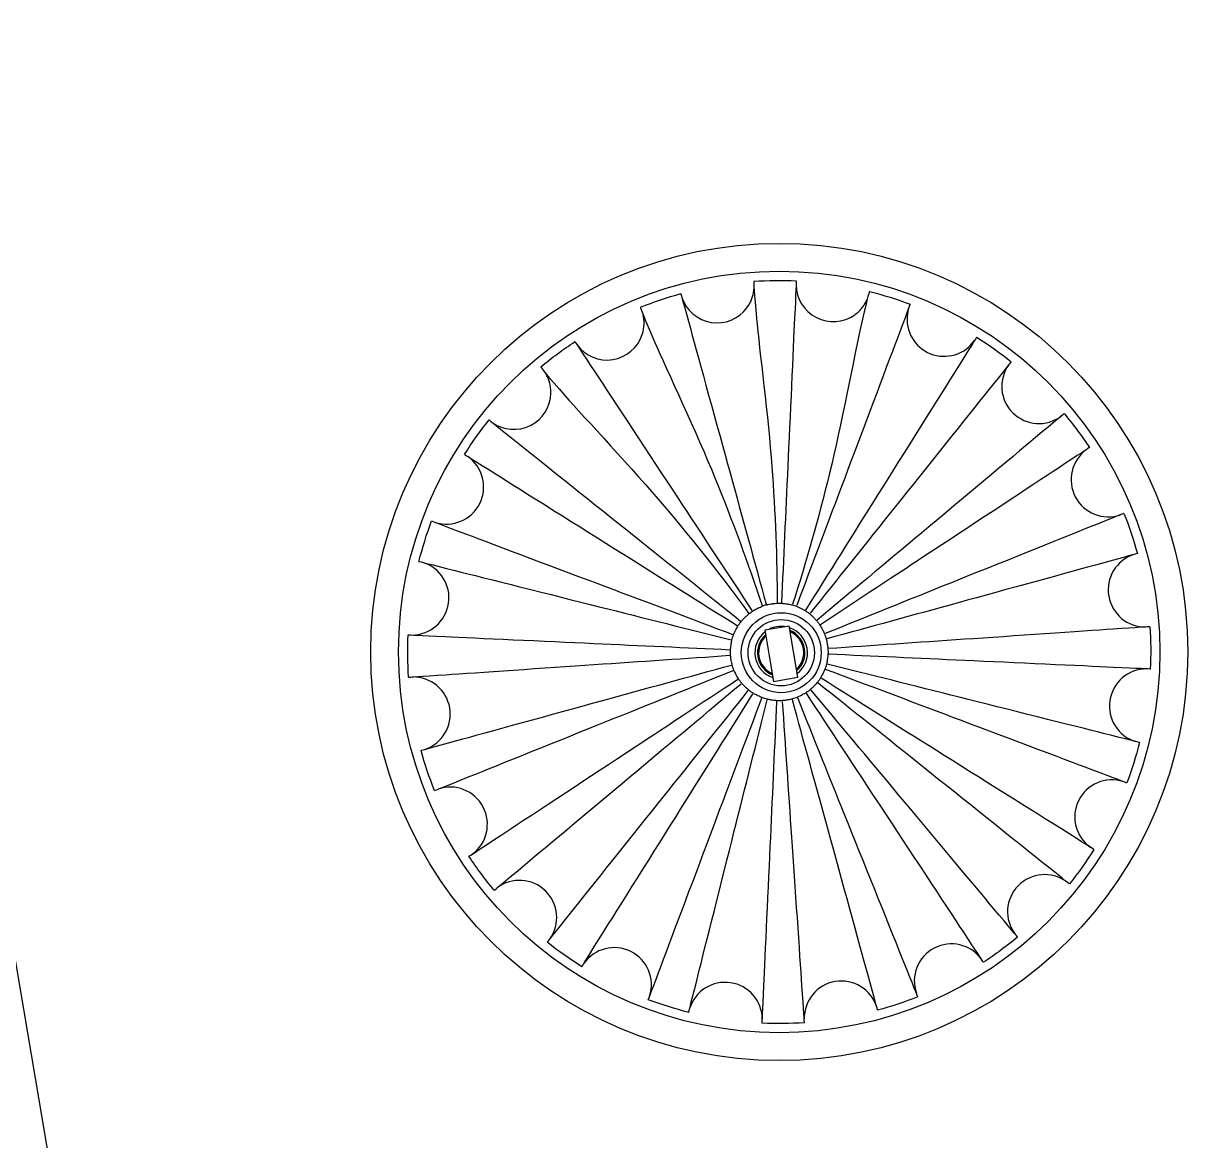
# Model space of a CAD drawing. Header units: inches. Extents: x -6210 to 141093, y -2740 to 21225.
# Drawn here: x 99896.9 to 100085, y 7505.7 to 7686.2 of the extents above; entities that cross this region are included whole.
import ezdxf

# ---------------------------------------------------------------- set-up
doc = ezdxf.new("R2010")
doc.units = ezdxf.units.IN
doc.header["$LTSCALE"] = 100
doc.header["$MEASUREMENT"] = 0
doc.layers.add('car area', color=53, linetype='Continuous')

msp = doc.modelspace()

# ---------------------------------------------------------------- linework, layer by layer
at = {"layer": 'car area'}
for p, q in [((99926.87027, 7350.7335), (99708.75239, 8636.06312)), ((100016.69785, 7588.2144), (100020.64147, 7588.88362)), ((100016.69785, 7588.2144), (100017.40433, 7584.05124)), ((100021.34795, 7584.72046), (100020.64147, 7588.88362)), ((100017.40433, 7584.05124), (100018.10991, 7579.89341)), ((100022.05353, 7580.56263), (100021.34795, 7584.72046)), ((100018.10991, 7579.89341), (100022.05353, 7580.56263))]:
    msp.add_line(p, q, dxfattribs=at)
for centre, radius in [((100019.03275, 7584.65532), 66), ((100019.03275, 7584.65532), 61.5), ((100019.35074, 7584.53557), 6.46015), ((100019.35074, 7584.53557), 5.35835), ((100019.35074, 7584.53557), 5.35835)]:
    msp.add_circle(centre, radius, dxfattribs=at)
for centre, radius, start, end in [((100027.76538, 7644.01643), 6, 180.2291795, 305.5008314), ((100008.99438, 7643.80962), 6, 198.2291795, 323.5008314), ((100045.68156, 7638.41256), 6, 171.813675, 325.0332756), ((100045.68156, 7638.41256), 6, 162.2291795, 164.7749841), ((99991.20601, 7637.81238), 6, 216.2291795, 341.5008314), ((100060.98918, 7627.54656), 6, 144.2291795, 307.0332756), ((99976.14151, 7626.61175), 6, 234.2291795, 358.7501387), ((99965.27551, 7611.30414), 6, 252.2291795, 55.0332756), ((100072.1898, 7612.48206), 6, 126.2291795, 289.0332756), ((99959.67164, 7593.38795), 6, 270.2291795, 73.0332756), ((100078.18705, 7594.69369), 6, 108.2291795, 271.0332756), ((100019.35074, 7584.53557), 4.25101, 127.6964542, 251.5660009), ((100019.35074, 7584.53557), 4.25101, 82.889565, 116.3728902), ((100019.35074, 7584.53557), 4.25101, 307.6964542, 71.5660009), ((100019.35074, 7584.53557), 3.83406, 311.0736094, 68.1888457), ((100019.35074, 7584.53557), 3.83406, 311.0736094, 68.1888457), ((100019.35074, 7584.53557), 3.65212, 312.8355879, 66.4268673), ((100019.35074, 7584.53557), 3.83406, 131.0736094, 248.1888457), ((100019.35074, 7584.53557), 3.83406, 131.0736094, 248.1888457), ((100019.35074, 7584.53557), 3.65212, 132.8355879, 246.4268673), ((99959.87845, 7574.61696), 6, 288.2291795, 91.0332756), ((100078.39385, 7575.92269), 6, 90.2291795, 253.0332756), ((100072.78998, 7558.00651), 6, 72.2291795, 235.0332756), ((99965.87569, 7556.82859), 6, 306.2291795, 109.0332756), ((100061.92398, 7542.69889), 6, 54.2291795, 217.0332756), ((99977.07632, 7541.76409), 6, 324.2291795, 127.0332756), ((99992.38393, 7530.89809), 6, 342.2291795, 145.0332756), ((100046.85948, 7531.49827), 6, 36.2291795, 199.0332756), ((100010.30012, 7525.29422), 6, 0.2291795, 163.0332756), ((100029.07111, 7525.50102), 6, 18.2291795, 181.0332756)]:
    msp.add_arc(centre, radius, start, end, dxfattribs=at)
for points, knots in [([(100014.93374, 7644.53556), (100014.83939, 7644.52911), (100014.98168, 7642.52736), (100015.82803, 7633.59999), (100017.28369, 7622.32387), (100017.843, 7614.63172)], [0.0165735487, 0.0165735487, 0.0165735487, 0.0165735487, 0.3015116483, 0.3015116483, 0.6529817307, 0.6529817307, 0.6529817307, 0.6529817307]), ([(100021.79395, 7644.61189), (100021.79395, 7644.61189), (100021.70163, 7642.60731), (100021.28933, 7633.65454), (100020.76767, 7622.32728), (100020.41289, 7614.62356)], [0.0164767164, 0.0164767164, 0.0164767164, 0.0164767164, 0.3015116483, 0.3015116483, 0.6529817307, 0.6529817307, 0.6529817307, 0.6529817307]), ([(100003.13121, 7642.53067), (100003.13121, 7642.53067), (100003.66286, 7640.59567), (100006.03729, 7631.95367), (100009.04148, 7621.0196), (100011.08464, 7613.5833)], [0.0164767164, 0.0164767164, 0.0164767164, 0.0164767164, 0.3015116483, 0.3015116483, 0.6529817307, 0.6529817307, 0.6529817307, 0.6529817307]), ([(100013.81757, 7640.24076), (100014.18324, 7640.73494), (100014.45428, 7641.2735), (100014.70807, 7641.98434), (100014.76895, 7642.19952), (100014.88972, 7642.7159), (100014.92076, 7642.9698), (100014.94324, 7643.20795), (100014.94747, 7643.26435), (100014.95034, 7643.31145)], [0, 0, 0, 0, 2.125288841, 2.125288841, 3.112276415, 3.112276415, 4.794324867, 4.794324867, 5.462335735, 5.462335735, 5.462335735, 5.462335735]), ([(100033.63837, 7642.87148), (100033.54665, 7642.89449), (100033.0634, 7640.94675), (100031.10961, 7632.19478), (100029.00952, 7621.02073), (100027.16445, 7613.53223)], [0.0165735487, 0.0165735487, 0.0165735487, 0.0165735487, 0.3015116483, 0.3015116483, 0.6529817307, 0.6529817307, 0.6529817307, 0.6529817307]), ([(100040.18641, 7640.82415), (100040.18641, 7640.82415), (100039.47916, 7638.94621), (100036.32048, 7630.55903), (100032.32403, 7619.94736), (100029.60603, 7612.73032)], [0.0164767164, 0.0164767164, 0.0164767164, 0.0164767164, 0.3015116483, 0.3015116483, 0.6529817307, 0.6529817307, 0.6529817307, 0.6529817307]), ([(100031.24966, 7639.13179), (100031.75014, 7639.48879), (100032.17435, 7639.91723), (100032.63537, 7640.51485), (100032.75977, 7640.70069), (100033.0342, 7641.15447), (100033.14217, 7641.38636), (100033.23715, 7641.60591), (100033.25861, 7641.65824), (100033.27589, 7641.70215)], [0, 0, 0, 0, 2.125288849, 2.125288849, 3.112276423, 3.112276423, 4.794324872, 4.794324872, 5.462335735, 5.462335735, 5.462335735, 5.462335735]), ([(99996.63035, 7640.33815), (99996.54261, 7640.30286), (99997.29651, 7638.44306), (100000.86015, 7630.21415), (100005.72907, 7619.93975), (100008.63802, 7612.79692)], [0.0165735487, 0.0165735487, 0.0165735487, 0.0165735487, 0.3015116483, 0.3015116483, 0.6529817307, 0.6529817307, 0.6529817307, 0.6529817307]), ([(99996.89598, 7635.90864), (99997.09104, 7636.49163), (99997.18239, 7637.08758), (99997.20409, 7637.84205), (99997.1955, 7638.06552), (99997.15079, 7638.59395), (99997.10185, 7638.84501), (99997.04964, 7639.07846), (99997.03624, 7639.1334), (99997.02441, 7639.17909)], [0, 0, 0, 0, 2.12528885, 2.12528885, 3.112276423, 3.112276423, 4.794324872, 4.794324872, 5.462335735, 5.462335735, 5.462335735, 5.462335735]), ([(100039.89215, 7639.98823), (100039.88038, 7639.94498), (100039.86818, 7639.89814), (100039.84237, 7639.79359), (100039.82877, 7639.73481), (100039.7942, 7639.57435), (100039.77495, 7639.47203), (100039.75293, 7639.3359), (100039.74766, 7639.30139), (100039.7427, 7639.26692)], [0, 0, 0, 0, 0.1477922757, 0.1477922757, 0.3273145819, 0.3273145819, 0.6403469744, 0.6403469744, 0.746781262, 0.746781262, 0.746781262, 0.746781262]), ([(99986.02502, 7634.7842), (99986.02502, 7634.7842), (99987.1286, 7633.1082), (99992.05734, 7625.62291), (99998.29331, 7616.15234), (100002.53442, 7609.71136)], [0.0164767164, 0.0164767164, 0.0164767164, 0.0164767164, 0.3015116483, 0.3015116483, 0.6529817307, 0.6529817307, 0.6529817307, 0.6529817307]), ([(100050.92801, 7635.49927), (100050.92801, 7635.49927), (100049.86163, 7633.79936), (100045.099, 7626.2073), (100039.0732, 7616.60163), (100034.97503, 7610.06878)], [0.0164767164, 0.0164767164, 0.0164767164, 0.0164767164, 0.3015116483, 0.3015116483, 0.6529817307, 0.6529817307, 0.6529817307, 0.6529817307]), ([(100056.5082, 7631.53821), (100056.5082, 7631.53821), (100055.25525, 7629.97073), (100049.65938, 7622.97014), (100042.57935, 7614.11281), (100037.76419, 7608.08891)], [0.0164767164, 0.0164767164, 0.0164767164, 0.0164767164, 0.3015116483, 0.3015116483, 0.6529817307, 0.6529817307, 0.6529817307, 0.6529817307]), ([(99980.51986, 7630.69012), (99980.44732, 7630.62944), (99981.73904, 7629.09363), (99987.67112, 7622.3687), (99995.47671, 7614.10175), (100000.45054, 7608.20743)], [0.0165735487, 0.0165735487, 0.0165735487, 0.0165735487, 0.3015116483, 0.3015116483, 0.6529817307, 0.6529817307, 0.6529817307, 0.6529817307]), ([(99982.14008, 7626.48088), (99982.15364, 7627.10231), (99982.06214, 7627.70726), (99981.85188, 7628.44826), (99981.77448, 7628.66377), (99981.5671, 7629.16525), (99981.44021, 7629.39642), (99981.31226, 7629.61434), (99981.27957, 7629.66733), (99981.25203, 7629.71048)], [0, 0, 0, 0, 2.135942853, 2.135942853, 3.127392337, 3.127392337, 4.807075778, 4.807075778, 5.530118538, 5.530118538, 5.530118538, 5.530118538]), ([(99972.14986, 7622.13077), (99972.14986, 7622.13077), (99973.71734, 7620.87782), (99980.71793, 7615.28196), (99989.57526, 7608.20192), (99995.59916, 7603.38677)], [0.0164767164, 0.0164767164, 0.0164767164, 0.0164767164, 0.3015116483, 0.3015116483, 0.6529817307, 0.6529817307, 0.6529817307, 0.6529817307]), ([(100065.07859, 7623.15461), (100065.07859, 7623.15461), (100063.53909, 7621.86743), (100056.66349, 7616.11868), (100047.9643, 7608.84522), (100042.04795, 7603.89852)], [0.0164767164, 0.0164767164, 0.0164767164, 0.0164767164, 0.3015116483, 0.3015116483, 0.6529817307, 0.6529817307, 0.6529817307, 0.6529817307]), ([(99968.1888, 7616.55059), (99968.1888, 7616.55059), (99969.88871, 7615.4842), (99977.48078, 7610.72158), (99987.08644, 7604.69578), (99993.61929, 7600.59761)], [0.0164767164, 0.0164767164, 0.0164767164, 0.0164767164, 0.3015116483, 0.3015116483, 0.6529817307, 0.6529817307, 0.6529817307, 0.6529817307]), ([(100069.16163, 7617.66305), (100069.16163, 7617.66305), (100067.48562, 7616.55947), (100060.00033, 7611.63073), (100050.52976, 7605.39476), (100044.08879, 7601.15366)], [0.0164767164, 0.0164767164, 0.0164767164, 0.0164767164, 0.3015116483, 0.3015116483, 0.6529817307, 0.6529817307, 0.6529817307, 0.6529817307]), ([(100074.72188, 7607.04137), (100074.72188, 7607.04137), (100072.85997, 7606.29292), (100064.54442, 7602.95022), (100054.02338, 7598.72094), (100046.86798, 7595.8446)], [0.0164767164, 0.0164767164, 0.0164767164, 0.0164767164, 0.3015116483, 0.3015116483, 0.6529817307, 0.6529817307, 0.6529817307, 0.6529817307]), ([(99962.86392, 7605.80899), (99962.86392, 7605.80899), (99964.74186, 7605.10174), (99973.12904, 7601.94305), (99983.74071, 7597.94661), (99990.95775, 7595.22861)], [0.0164767164, 0.0164767164, 0.0164767164, 0.0164767164, 0.3015116483, 0.3015116483, 0.6529817307, 0.6529817307, 0.6529817307, 0.6529817307]), ([(99960.8211, 7599.27788), (99960.8211, 7599.27788), (99962.76735, 7598.78899), (99971.45956, 7596.60554), (99982.45717, 7593.84298), (99989.93668, 7591.96415)], [0.0164767164, 0.0164767164, 0.0164767164, 0.0164767164, 0.3015116483, 0.3015116483, 0.6529817307, 0.6529817307, 0.6529817307, 0.6529817307]), ([(100076.90809, 7600.55686), (100076.90809, 7600.55686), (100074.97309, 7600.02521), (100066.3311, 7597.65078), (100055.39702, 7594.64659), (100047.96072, 7592.60343)], [0.0164767164, 0.0164767164, 0.0164767164, 0.0164767164, 0.3015116483, 0.3015116483, 0.6529817307, 0.6529817307, 0.6529817307, 0.6529817307]), ([(100014.69741, 7591.2394), (100014.72059, 7591.25252), (100014.7528, 7591.27171), (100014.87228, 7591.34264), (100014.9087, 7591.36408), (100015.09239, 7591.47032), (100015.21529, 7591.53835), (100015.39449, 7591.63251), (100015.44577, 7591.65889), (100015.54872, 7591.71073), (100015.60027, 7591.73614), (100015.71, 7591.78905), (100015.76802, 7591.81634), (100015.94597, 7591.89807), (100016.01628, 7591.92907), (100016.21938, 7592.01515), (100016.25864, 7592.03134), (100016.29739, 7592.04871)], [0, 0, 0, 0, 0.07990249, 0.07990249, 0.199662589, 0.199662589, 0.470605575, 0.470605575, 0.578709142, 0.578709142, 0.686450908, 0.686450908, 0.806817163, 0.806817163, 1.052924492, 1.052924492, 1.111579734, 1.111579734, 1.111579734, 1.111579734]), ([(100016.94419, 7592.25685), (100016.83605, 7592.22713), (100016.72855, 7592.19511), (100016.51284, 7592.1258), (100016.40469, 7592.08843), (100016.29739, 7592.04871)], [-0.6797079921, -0.6797079921, -0.6797079921, -0.6797079921, -0.3432515871, -0.3432515871, 0, 0, 0, 0]), ([(100016.94419, 7592.25685), (100016.97029, 7592.26216), (100017.00685, 7592.27046), (100017.1424, 7592.301), (100017.18367, 7592.31013), (100017.39119, 7592.35441), (100017.5291, 7592.38112), (100017.72863, 7592.4153), (100017.78555, 7592.42455), (100017.89948, 7592.44204), (100017.95636, 7592.45027), (100018.07707, 7592.46669), (100018.14068, 7592.47472), (100018.33518, 7592.49745), (100018.41163, 7592.50521), (100018.63139, 7592.52431), (100018.67373, 7592.52758), (100018.71594, 7592.53212)], [0, 0, 0, 0, 0.07990249, 0.07990249, 0.199662588, 0.199662588, 0.470605573, 0.470605573, 0.578709139, 0.578709139, 0.686450905, 0.686450905, 0.80681716, 0.80681716, 1.052924488, 1.052924488, 1.111579729, 1.111579729, 1.111579729, 1.111579729]), ([(100018.71594, 7592.53212), (100018.83027, 7592.53674), (100018.94468, 7592.53886), (100019.17125, 7592.53812), (100019.28338, 7592.53536), (100019.39541, 7592.5302)], [0, 0, 0, 0, 0.3432515868, 0.3432515868, 0.6797079912, 0.6797079912, 0.6797079912, 0.6797079912]), ([(100019.39541, 7592.5302), (100019.42187, 7592.52718), (100019.45921, 7592.52379), (100019.59756, 7592.51094), (100019.63963, 7592.50687), (100019.85068, 7592.48486), (100019.9901, 7592.46765), (100020.19042, 7592.4385), (100020.24741, 7592.4297), (100020.36117, 7592.41113), (100020.41781, 7592.40138), (100020.53769, 7592.37969), (100020.60067, 7592.36767), (100020.79267, 7592.32919), (100020.86778, 7592.31295), (100021.08269, 7592.2632), (100021.12397, 7592.25323), (100021.16551, 7592.2445)], [0, 0, 0, 0, 0.07990249, 0.07990249, 0.199662587, 0.199662587, 0.470605569, 0.470605569, 0.578709135, 0.578709135, 0.686450899, 0.686450899, 0.806817154, 0.806817154, 1.05292448, 1.05292448, 1.111579721, 1.111579721, 1.111579721, 1.111579721]), ([(100021.16551, 7592.2445), (100021.27567, 7592.21356), (100021.38514, 7592.18023), (100021.60039, 7592.10951), (100021.70618, 7592.07223), (100021.81113, 7592.03271)], [0, 0, 0, 0, 0.3432515869, 0.3432515869, 0.6797079914, 0.6797079914, 0.6797079914, 0.6797079914]), ([(100021.81113, 7592.03271), (100021.85939, 7592.01071), (100021.94827, 7591.97306), (100022.19924, 7591.86191), (100022.32406, 7591.80427), (100022.54091, 7591.69901), (100022.62696, 7591.65586), (100022.81096, 7591.56062), (100022.90554, 7591.50988), (100023.09822, 7591.40341), (100023.17823, 7591.35776), (100023.22197, 7591.33332)], [0, 0, 0, 0, 0.1590886346, 0.1590886346, 0.3467340769, 0.3467340769, 0.4725143387, 0.4725143387, 0.6160662387, 0.6160662387, 0.754569925, 0.754569925, 0.754569925, 0.754569925]), ([(100012.35475, 7588.84454), (100012.4344, 7588.97152), (100012.51766, 7589.0962), (100012.69119, 7589.34065), (100012.78142, 7589.46038), (100012.87501, 7589.57746)], [0.0089928902, 0.0089928902, 0.0089928902, 0.0089928902, 0.4586678638, 0.4586678638, 0.9083428373, 0.9083428373, 0.9083428373, 0.9083428373]), ([(100012.87501, 7589.57746), (100012.89998, 7589.60565), (100012.92827, 7589.63824), (100013.01366, 7589.73544), (100013.05535, 7589.78234), (100013.19866, 7589.94068), (100013.29603, 7590.04411), (100013.4371, 7590.18764), (100013.47705, 7590.2276), (100013.55728, 7590.30654), (100013.59747, 7590.34543), (100013.68311, 7590.42695), (100013.72845, 7590.46934), (100013.86808, 7590.5976), (100013.91539, 7590.63995), (100014.08426, 7590.78677), (100014.11581, 7590.81373), (100014.14658, 7590.84158)], [0, 0, 0, 0, 0.112983532, 0.112983532, 0.24822248, 0.24822248, 0.540560748, 0.540560748, 0.654837722, 0.654837722, 0.767962661, 0.767962661, 0.893708188, 0.893708188, 1.150774723, 1.150774723, 1.209295331, 1.209295331, 1.209295331, 1.209295331]), ([(100014.14658, 7590.84158), (100014.23636, 7590.91251), (100014.32767, 7590.98148), (100014.5114, 7591.11405), (100014.60374, 7591.17773), (100014.69741, 7591.2394)], [0, 0, 0, 0, 0.343251587, 0.343251587, 0.6797079919, 0.6797079919, 0.6797079919, 0.6797079919]), ([(100023.22197, 7591.33332), (100023.34894, 7591.25367), (100023.47362, 7591.17041), (100023.71807, 7590.99688), (100023.8378, 7590.90665), (100023.95489, 7590.81306)], [0.0089928903, 0.0089928903, 0.0089928903, 0.0089928903, 0.458667864, 0.458667864, 0.9083428376, 0.9083428376, 0.9083428376, 0.9083428376]), ([(100023.95489, 7590.81306), (100023.99024, 7590.78174), (100024.08107, 7590.70261), (100024.29142, 7590.51276), (100024.39385, 7590.41715), (100024.56417, 7590.25206), (100024.63033, 7590.18635), (100024.7704, 7590.04386), (100024.84171, 7589.96933), (100024.98641, 7589.81456), (100025.04702, 7589.74814), (100025.08055, 7589.71194)], [0, 0, 0, 0, 0.141717698, 0.141717698, 0.2908753551, 0.2908753551, 0.3881691649, 0.3881691649, 0.4983684052, 0.4983684052, 0.6050443043, 0.6050443043, 0.6050443043, 0.6050443043]), ([(100025.08055, 7589.71194), (100025.17669, 7589.59695), (100025.26954, 7589.47923), (100025.44841, 7589.23866), (100025.53439, 7589.11585), (100025.61682, 7588.99066)], [0.0089928903, 0.0089928903, 0.0089928903, 0.0089928903, 0.4586678636, 0.4586678636, 0.908342837, 0.908342837, 0.908342837, 0.908342837]), ([(100011.65536, 7587.43371), (100011.67423, 7587.47702), (100011.72141, 7587.58785), (100011.83698, 7587.84657), (100011.89626, 7587.97353), (100012.00063, 7588.18653), (100012.04268, 7588.26976), (100012.13491, 7588.44701), (100012.18376, 7588.53786), (100012.28623, 7588.72331), (100012.33068, 7588.80147), (100012.35475, 7588.84454)], [0, 0, 0, 0, 0.1417176976, 0.1417176976, 0.2908753543, 0.2908753543, 0.3881691637, 0.3881691637, 0.4983684033, 0.4983684033, 0.6050443018, 0.6050443018, 0.6050443018, 0.6050443018]), ([(100025.61682, 7588.99066), (100025.64077, 7588.94994), (100025.7027, 7588.84662), (100025.84409, 7588.60106), (100025.91196, 7588.47847), (100026.02293, 7588.26883), (100026.06555, 7588.18589), (100026.15473, 7588.0071), (100026.19951, 7587.91417), (100026.28931, 7587.72227), (100026.32642, 7587.64037), (100026.34713, 7587.59558)], [0, 0, 0, 0, 0.1417176975, 0.1417176975, 0.2908753541, 0.2908753541, 0.3881691635, 0.3881691635, 0.4983684033, 0.4983684033, 0.6050443019, 0.6050443019, 0.6050443019, 0.6050443019]), ([(100078.91393, 7588.73684), (100078.91393, 7588.73684), (100076.91187, 7588.60038), (100067.97036, 7587.99092), (100056.65733, 7587.21982), (100048.9633, 7586.6954)], [0.0164767164, 0.0164767164, 0.0164767164, 0.0164767164, 0.3015116483, 0.3015116483, 0.6529817307, 0.6529817307, 0.6529817307, 0.6529817307]), ([(99959.07618, 7587.41653), (99959.07618, 7587.41653), (99961.08076, 7587.32421), (99970.03353, 7586.91191), (99981.36079, 7586.39025), (99989.06451, 7586.03546)], [0.0164767164, 0.0164767164, 0.0164767164, 0.0164767164, 0.3015116483, 0.3015116483, 0.6529817307, 0.6529817307, 0.6529817307, 0.6529817307]), ([(100011.15787, 7585.01799), (100011.16243, 7585.06501), (100011.17306, 7585.185), (100011.20301, 7585.46676), (100011.22016, 7585.60583), (100011.2536, 7585.84066), (100011.26787, 7585.93281), (100011.30082, 7586.12988), (100011.31921, 7586.23138), (100011.35935, 7586.43942), (100011.37747, 7586.52749), (100011.38705, 7586.57589)], [0, 0, 0, 0, 0.1417176978, 0.1417176978, 0.2908753547, 0.2908753547, 0.3881691644, 0.3881691644, 0.4983684043, 0.4983684043, 0.6050443031, 0.6050443031, 0.6050443031, 0.6050443031]), ([(100011.38705, 7586.57589), (100011.42357, 7586.72127), (100011.46423, 7586.86557), (100011.55372, 7587.15169), (100011.60254, 7587.29344), (100011.65536, 7587.43371)], [0.0089928903, 0.0089928903, 0.0089928903, 0.0089928903, 0.4586678638, 0.4586678638, 0.9083428373, 0.9083428373, 0.9083428373, 0.9083428373]), ([(100026.34713, 7587.59558), (100026.40303, 7587.4565), (100026.45496, 7587.31586), (100026.55073, 7587.03179), (100026.59456, 7586.88841), (100026.63427, 7586.74388)], [0.0089928903, 0.0089928903, 0.0089928903, 0.0089928903, 0.4586678639, 0.4586678639, 0.9083428375, 0.9083428375, 0.9083428375, 0.9083428375]), ([(100026.63427, 7586.74388), (100026.64446, 7586.69775), (100026.67143, 7586.58035), (100026.73001, 7586.30312), (100026.75668, 7586.16556), (100026.79744, 7585.93189), (100026.81234, 7585.83984), (100026.84191, 7585.64224), (100026.85579, 7585.54002), (100026.88189, 7585.32976), (100026.89188, 7585.2404), (100026.89772, 7585.1914)], [0, 0, 0, 0, 0.1417176976, 0.1417176976, 0.2908753542, 0.2908753542, 0.3881691637, 0.3881691637, 0.4983684036, 0.4983684036, 0.6050443022, 0.6050443022, 0.6050443022, 0.6050443022]), ([(100011.16777, 7584.11925), (100011.15758, 7584.26879), (100011.15165, 7584.41859), (100011.14835, 7584.71836), (100011.15097, 7584.86826), (100011.15787, 7585.01799)], [0.0089928902, 0.0089928902, 0.0089928902, 0.0089928902, 0.4586678638, 0.4586678638, 0.9083428373, 0.9083428373, 0.9083428373, 0.9083428373]), ([(100011.43122, 7582.56677), (100011.42103, 7582.6129), (100011.39406, 7582.7303), (100011.33548, 7583.00753), (100011.30881, 7583.14509), (100011.26805, 7583.37876), (100011.25315, 7583.47081), (100011.22358, 7583.66841), (100011.20971, 7583.77063), (100011.1836, 7583.98089), (100011.17362, 7584.07025), (100011.16777, 7584.11925)], [0, 0, 0, 0, 0.1417176976, 0.1417176976, 0.2908753542, 0.2908753542, 0.3881691637, 0.3881691637, 0.4983684036, 0.4983684036, 0.6050443023, 0.6050443023, 0.6050443023, 0.6050443023]), ([(100026.90762, 7584.29266), (100026.90306, 7584.24564), (100026.89244, 7584.12565), (100026.86248, 7583.84388), (100026.84533, 7583.70482), (100026.81189, 7583.46999), (100026.79762, 7583.37784), (100026.76468, 7583.18077), (100026.74628, 7583.07927), (100026.70614, 7582.87123), (100026.68802, 7582.78316), (100026.67844, 7582.73475)], [0, 0, 0, 0, 0.1417176977, 0.1417176977, 0.2908753545, 0.2908753545, 0.3881691641, 0.3881691641, 0.498368404, 0.498368404, 0.6050443028, 0.6050443028, 0.6050443028, 0.6050443028]), ([(100026.89772, 7585.1914), (100026.90791, 7585.04186), (100026.91384, 7584.89205), (100026.91714, 7584.59229), (100026.91452, 7584.44239), (100026.90762, 7584.29266)], [0.0089928903, 0.0089928903, 0.0089928903, 0.0089928903, 0.4586678638, 0.4586678638, 0.9083428373, 0.9083428373, 0.9083428373, 0.9083428373]), ([(99959.15157, 7580.57381), (99959.15157, 7580.57381), (99961.15363, 7580.71027), (99970.09514, 7581.31973), (99981.40816, 7582.09083), (99989.10219, 7582.61525)], [0.0164767164, 0.0164767164, 0.0164767164, 0.0164767164, 0.3015116483, 0.3015116483, 0.6529817307, 0.6529817307, 0.6529817307, 0.6529817307]), ([(100011.71837, 7581.71507), (100011.66246, 7581.85415), (100011.61053, 7581.99479), (100011.51476, 7582.27886), (100011.47093, 7582.42223), (100011.43122, 7582.56677)], [0.0089928903, 0.0089928903, 0.0089928903, 0.0089928903, 0.4586678638, 0.4586678638, 0.9083428373, 0.9083428373, 0.9083428373, 0.9083428373]), ([(100026.67844, 7582.73475), (100026.64192, 7582.58938), (100026.60127, 7582.44508), (100026.51177, 7582.15896), (100026.46296, 7582.01721), (100026.41013, 7581.87694)], [0.0089928902, 0.0089928902, 0.0089928902, 0.0089928902, 0.4586678637, 0.4586678637, 0.9083428371, 0.9083428371, 0.9083428371, 0.9083428371]), ([(100078.98931, 7581.89412), (100078.98931, 7581.89412), (100076.98473, 7581.98644), (100068.03197, 7582.39874), (100056.7047, 7582.9204), (100049.00098, 7583.27518)], [0.0164767164, 0.0164767164, 0.0164767164, 0.0164767164, 0.3015116483, 0.3015116483, 0.6529817307, 0.6529817307, 0.6529817307, 0.6529817307]), ([(100012.44867, 7580.31999), (100012.42472, 7580.36071), (100012.36279, 7580.46403), (100012.22141, 7580.70959), (100012.15354, 7580.83218), (100012.04256, 7581.04181), (100011.99995, 7581.12476), (100011.91076, 7581.30355), (100011.86598, 7581.39648), (100011.77618, 7581.58838), (100011.73907, 7581.67028), (100011.71837, 7581.71507)], [0, 0, 0, 0, 0.1417176976, 0.1417176976, 0.2908753543, 0.2908753543, 0.3881691638, 0.3881691638, 0.4983684035, 0.4983684035, 0.6050443021, 0.6050443021, 0.6050443021, 0.6050443021]), ([(100012.98495, 7579.59871), (100012.8888, 7579.7137), (100012.79595, 7579.83141), (100012.61708, 7580.07199), (100012.5311, 7580.1948), (100012.44867, 7580.31999)], [0.0089928902, 0.0089928902, 0.0089928902, 0.0089928902, 0.4586678638, 0.4586678638, 0.9083428373, 0.9083428373, 0.9083428373, 0.9083428373]), ([(100025.71074, 7580.4661), (100025.63109, 7580.33913), (100025.54783, 7580.21445), (100025.37431, 7579.97), (100025.28408, 7579.85027), (100025.19049, 7579.73319)], [0.0089928902, 0.0089928902, 0.0089928902, 0.0089928902, 0.4586678639, 0.4586678639, 0.9083428376, 0.9083428376, 0.9083428376, 0.9083428376]), ([(100026.41013, 7581.87694), (100026.39126, 7581.83363), (100026.34408, 7581.7228), (100026.22852, 7581.46408), (100026.16923, 7581.33712), (100026.06486, 7581.12412), (100026.02281, 7581.04088), (100025.93059, 7580.86364), (100025.88173, 7580.77279), (100025.77926, 7580.58734), (100025.73481, 7580.50918), (100025.71074, 7580.4661)], [0, 0, 0, 0, 0.1417176977, 0.1417176977, 0.2908753545, 0.2908753545, 0.388169164, 0.388169164, 0.4983684038, 0.4983684038, 0.6050443025, 0.6050443025, 0.6050443025, 0.6050443025]), ([(100014.11061, 7578.49758), (100014.07525, 7578.52891), (100013.98442, 7578.60803), (100013.77408, 7578.79789), (100013.67165, 7578.8935), (100013.50132, 7579.05859), (100013.43516, 7579.1243), (100013.29509, 7579.26678), (100013.22379, 7579.34132), (100013.07908, 7579.49608), (100013.01848, 7579.56251), (100012.98495, 7579.59871)], [0, 0, 0, 0, 0.1417176973, 0.1417176973, 0.2908753537, 0.2908753537, 0.3881691629, 0.3881691629, 0.4983684023, 0.4983684023, 0.6050443007, 0.6050443007, 0.6050443007, 0.6050443007]), ([(100014.84353, 7577.97733), (100014.71655, 7578.05698), (100014.59187, 7578.14024), (100014.34742, 7578.31376), (100014.22769, 7578.404), (100014.11061, 7578.49758)], [0.0089928903, 0.0089928903, 0.0089928903, 0.0089928903, 0.4586678638, 0.4586678638, 0.9083428372, 0.9083428372, 0.9083428372, 0.9083428372]), ([(100024.08936, 7578.60752), (100023.97437, 7578.51138), (100023.85666, 7578.41853), (100023.61608, 7578.23966), (100023.49327, 7578.15368), (100023.36808, 7578.07125)], [0.0089928902, 0.0089928902, 0.0089928902, 0.0089928902, 0.4586678637, 0.4586678637, 0.9083428372, 0.9083428372, 0.9083428372, 0.9083428372]), ([(100025.19049, 7579.73319), (100025.15916, 7579.69783), (100025.08004, 7579.607), (100024.89018, 7579.39665), (100024.79457, 7579.29422), (100024.62948, 7579.1239), (100024.56377, 7579.05774), (100024.42129, 7578.91767), (100024.34675, 7578.84636), (100024.19199, 7578.70166), (100024.12556, 7578.64105), (100024.08936, 7578.60752)], [0, 0, 0, 0, 0.1417176975, 0.1417176975, 0.290875354, 0.290875354, 0.3881691635, 0.3881691635, 0.4983684033, 0.4983684033, 0.605044302, 0.605044302, 0.605044302, 0.605044302]), ([(99961.1574, 7568.75379), (99961.1574, 7568.75379), (99963.0924, 7569.28544), (99971.7344, 7571.65987), (99982.66847, 7574.66406), (99990.10477, 7576.70722)], [0.0164767164, 0.0164767164, 0.0164767164, 0.0164767164, 0.3015116483, 0.3015116483, 0.6529817307, 0.6529817307, 0.6529817307, 0.6529817307]), ([(100016.25436, 7577.27794), (100016.21105, 7577.29681), (100016.10022, 7577.34399), (100015.8415, 7577.45955), (100015.71454, 7577.51884), (100015.50154, 7577.62321), (100015.41831, 7577.66526), (100015.24106, 7577.75749), (100015.15021, 7577.80634), (100014.96476, 7577.90881), (100014.8866, 7577.95326), (100014.84353, 7577.97733)], [0, 0, 0, 0, 0.1417176978, 0.1417176978, 0.2908753546, 0.2908753546, 0.3881691643, 0.3881691643, 0.4983684043, 0.4983684043, 0.605044303, 0.605044303, 0.605044303, 0.605044303]), ([(100017.11218, 7577.00963), (100016.9668, 7577.04615), (100016.8225, 7577.0868), (100016.53638, 7577.1763), (100016.39463, 7577.22511), (100016.25436, 7577.27794)], [0.0089928903, 0.0089928903, 0.0089928903, 0.0089928903, 0.4586678637, 0.4586678637, 0.9083428372, 0.9083428372, 0.9083428372, 0.9083428372]), ([(100018.67008, 7576.78045), (100018.62306, 7576.78501), (100018.50307, 7576.79563), (100018.22131, 7576.82559), (100018.08224, 7576.84274), (100017.84741, 7576.87618), (100017.75526, 7576.89045), (100017.55819, 7576.9234), (100017.45669, 7576.94179), (100017.24865, 7576.98193), (100017.16058, 7577.00005), (100017.11218, 7577.00963)], [0, 0, 0, 0, 0.1417176976, 0.1417176976, 0.2908753545, 0.2908753545, 0.388169164, 0.388169164, 0.4983684038, 0.4983684038, 0.6050443025, 0.6050443025, 0.6050443025, 0.6050443025]), ([(100019.56882, 7576.79035), (100019.41928, 7576.78016), (100019.26948, 7576.77423), (100018.96971, 7576.77093), (100018.81981, 7576.77355), (100018.67008, 7576.78045)], [0.0089928903, 0.0089928903, 0.0089928903, 0.0089928903, 0.4586678637, 0.4586678637, 0.9083428372, 0.9083428372, 0.9083428372, 0.9083428372]), ([(100021.1213, 7577.0538), (100021.07518, 7577.04361), (100020.95778, 7577.01664), (100020.68054, 7576.95806), (100020.54298, 7576.93139), (100020.30931, 7576.89063), (100020.21726, 7576.87573), (100020.01966, 7576.84616), (100019.91744, 7576.83229), (100019.70718, 7576.80618), (100019.61782, 7576.7962), (100019.56882, 7576.79035)], [0, 0, 0, 0, 0.1417176974, 0.1417176974, 0.2908753538, 0.2908753538, 0.3881691632, 0.3881691632, 0.4983684027, 0.4983684027, 0.6050443011, 0.6050443011, 0.6050443011, 0.6050443011]), ([(100021.973, 7577.34095), (100021.83392, 7577.28504), (100021.69328, 7577.23311), (100021.40921, 7577.13734), (100021.26584, 7577.09351), (100021.1213, 7577.0538)], [0.0089928903, 0.0089928903, 0.0089928903, 0.0089928903, 0.4586678634, 0.4586678634, 0.9083428367, 0.9083428367, 0.9083428367, 0.9083428367]), ([(100023.36808, 7578.07125), (100023.32736, 7578.0473), (100023.22404, 7577.98537), (100022.97848, 7577.84398), (100022.85589, 7577.77612), (100022.64626, 7577.66514), (100022.56331, 7577.62252), (100022.38452, 7577.53334), (100022.29159, 7577.48856), (100022.09969, 7577.39876), (100022.01779, 7577.36165), (100021.973, 7577.34095)], [0, 0, 0, 0, 0.1417176978, 0.1417176978, 0.2908753547, 0.2908753547, 0.3881691644, 0.3881691644, 0.4983684046, 0.4983684046, 0.6050443036, 0.6050443036, 0.6050443036, 0.6050443036]), ([(100077.24439, 7570.03277), (100077.24439, 7570.03277), (100075.29815, 7570.52166), (100066.60593, 7572.70511), (100055.60833, 7575.46767), (100048.12881, 7577.3465)], [0.0164767164, 0.0164767164, 0.0164767164, 0.0164767164, 0.3015116483, 0.3015116483, 0.6529817307, 0.6529817307, 0.6529817307, 0.6529817307]), ([(99963.34362, 7562.26927), (99963.34362, 7562.26927), (99965.20552, 7563.01773), (99973.52107, 7566.36043), (99984.04211, 7570.58971), (99991.19751, 7573.46605)], [0.0164767164, 0.0164767164, 0.0164767164, 0.0164767164, 0.3015116483, 0.3015116483, 0.6529817307, 0.6529817307, 0.6529817307, 0.6529817307]), ([(100075.20157, 7563.50166), (100075.20157, 7563.50166), (100073.32363, 7564.20891), (100064.93645, 7567.3676), (100054.32478, 7571.36404), (100047.10775, 7574.08204)], [0.0164767164, 0.0164767164, 0.0164767164, 0.0164767164, 0.3015116483, 0.3015116483, 0.6529817307, 0.6529817307, 0.6529817307, 0.6529817307]), ([(99968.90387, 7551.6476), (99968.90387, 7551.6476), (99970.57987, 7552.75118), (99978.06516, 7557.67992), (99987.53573, 7563.91589), (99993.97671, 7568.15699)], [0.0164767164, 0.0164767164, 0.0164767164, 0.0164767164, 0.3015116483, 0.3015116483, 0.6529817307, 0.6529817307, 0.6529817307, 0.6529817307]), ([(100069.87669, 7552.76006), (100069.87669, 7552.76006), (100068.17678, 7553.82645), (100060.58472, 7558.58907), (100050.97905, 7564.61487), (100044.4462, 7568.71304)], [0.0164767164, 0.0164767164, 0.0164767164, 0.0164767164, 0.3015116483, 0.3015116483, 0.6529817307, 0.6529817307, 0.6529817307, 0.6529817307]), ([(99972.98691, 7546.15604), (99972.98691, 7546.15604), (99974.5264, 7547.44322), (99981.402, 7553.19197), (99990.10119, 7560.46543), (99996.01754, 7565.41213)], [0.0164767164, 0.0164767164, 0.0164767164, 0.0164767164, 0.3015116483, 0.3015116483, 0.6529817307, 0.6529817307, 0.6529817307, 0.6529817307]), ([(100065.91563, 7547.17987), (100065.91563, 7547.17987), (100064.34816, 7548.43282), (100057.34756, 7554.02869), (100048.49023, 7561.10872), (100042.46633, 7565.92388)], [0.0164767164, 0.0164767164, 0.0164767164, 0.0164767164, 0.3015116483, 0.3015116483, 0.6529817307, 0.6529817307, 0.6529817307, 0.6529817307]), ([(100057.53203, 7538.60949), (100057.53203, 7538.60949), (100056.24485, 7540.14898), (100050.4961, 7547.02458), (100043.22264, 7555.72377), (100038.27594, 7561.64012)], [0.0164767164, 0.0164767164, 0.0164767164, 0.0164767164, 0.3015116483, 0.3015116483, 0.6529817307, 0.6529817307, 0.6529817307, 0.6529817307]), ([(99981.5573, 7537.77244), (99981.5573, 7537.77244), (99982.81025, 7539.33991), (99988.40611, 7546.34051), (99995.48615, 7555.19784), (100000.3013, 7561.22174)], [0.0164767164, 0.0164767164, 0.0164767164, 0.0164767164, 0.3015116483, 0.3015116483, 0.6529817307, 0.6529817307, 0.6529817307, 0.6529817307]), ([(100052.04047, 7534.52645), (100052.04047, 7534.52645), (100050.93689, 7536.20245), (100046.00815, 7543.68774), (100039.77218, 7553.15831), (100035.53108, 7559.59929)], [0.0164767164, 0.0164767164, 0.0164767164, 0.0164767164, 0.3015116483, 0.3015116483, 0.6529817307, 0.6529817307, 0.6529817307, 0.6529817307]), ([(99987.13748, 7533.81138), (99987.13748, 7533.81138), (99988.20387, 7535.51129), (99992.9665, 7543.10335), (99998.99229, 7552.70902), (100003.09046, 7559.24187)], [0.0164767164, 0.0164767164, 0.0164767164, 0.0164767164, 0.3015116483, 0.3015116483, 0.6529817307, 0.6529817307, 0.6529817307, 0.6529817307]), ([(99997.87908, 7528.4865), (99997.87908, 7528.4865), (99998.58633, 7530.36444), (100001.74502, 7538.75162), (100005.74146, 7549.36329), (100008.45946, 7556.58032)], [0.0164767164, 0.0164767164, 0.0164767164, 0.0164767164, 0.3015116483, 0.3015116483, 0.6529817307, 0.6529817307, 0.6529817307, 0.6529817307]), ([(100034.93428, 7526.77998), (100034.93428, 7526.77998), (100034.40263, 7528.71498), (100032.0282, 7537.35697), (100029.02401, 7548.29105), (100026.98085, 7555.72735)], [0.0164767164, 0.0164767164, 0.0164767164, 0.0164767164, 0.3015116483, 0.3015116483, 0.6529817307, 0.6529817307, 0.6529817307, 0.6529817307]), ([(100041.4188, 7528.9662), (100041.4188, 7528.9662), (100040.67034, 7530.8281), (100037.32764, 7539.14365), (100033.09836, 7549.66469), (100030.22202, 7556.82009)], [0.0164767164, 0.0164767164, 0.0164767164, 0.0164767164, 0.3015116483, 0.3015116483, 0.6529817307, 0.6529817307, 0.6529817307, 0.6529817307]), ([(100004.41019, 7526.44368), (100004.41019, 7526.44368), (100004.89908, 7528.38992), (100007.08253, 7537.08214), (100009.84509, 7548.07975), (100011.72392, 7555.55926)], [0.0164767164, 0.0164767164, 0.0164767164, 0.0164767164, 0.3015116483, 0.3015116483, 0.6529817307, 0.6529817307, 0.6529817307, 0.6529817307]), ([(100016.27154, 7524.69876), (100016.27154, 7524.69876), (100016.36386, 7526.70334), (100016.77616, 7535.6561), (100017.29782, 7546.98337), (100017.65261, 7554.68709)], [0.0164767164, 0.0164767164, 0.0164767164, 0.0164767164, 0.3015116483, 0.3015116483, 0.6529817307, 0.6529817307, 0.6529817307, 0.6529817307]), ([(100023.11426, 7524.77415), (100023.11426, 7524.77415), (100022.9778, 7526.77621), (100022.36834, 7535.71772), (100021.59724, 7547.03074), (100021.07282, 7554.72477)], [0.0164767164, 0.0164767164, 0.0164767164, 0.0164767164, 0.3015116483, 0.3015116483, 0.6529817307, 0.6529817307, 0.6529817307, 0.6529817307])]:
    msp.add_open_spline(points, degree=3, knots=knots, dxfattribs=at)
for points in [[(100014.93374, 7644.53556), (100017.21528, 7644.69157), (100019.50949, 7644.7171), (100021.79395, 7644.61189)], [(99996.63035, 7640.33815), (99998.75202, 7641.19156), (100000.92605, 7641.92479), (100003.13121, 7642.53067)], [(100033.63837, 7642.87148), (100035.85646, 7642.31482), (100038.04627, 7641.63015), (100040.18641, 7640.82415)], [(99980.51986, 7630.69012), (99982.27397, 7632.15739), (99984.11502, 7633.52655), (99986.02502, 7634.7842)], [(100050.92801, 7635.49927), (100052.86031, 7634.2871), (100054.72643, 7632.96245), (100056.5082, 7631.53821)], [(99968.1888, 7616.55059), (99969.40097, 7618.48289), (99970.72562, 7620.34901), (99972.14986, 7622.13077)], [(100065.07859, 7623.15461), (100066.54174, 7621.40465), (100067.90718, 7619.56818), (100069.16163, 7617.66305)], [(100017.843, 7614.63172), (100018.39523, 7607.03701), (100018.68606, 7599.70944), (100018.71548, 7592.64903)], [(100020.41289, 7614.62356), (100020.0626, 7607.01742), (100019.72523, 7599.69185), (100019.40078, 7592.64685)], [(100008.63802, 7612.79692), (100011.51011, 7605.74457), (100014.05105, 7598.86551), (100016.26082, 7592.15975)], [(100011.08464, 7613.5833), (100013.10192, 7606.24119), (100015.04479, 7599.1699), (100016.91325, 7592.36945)], [(100027.16445, 7613.53223), (100025.34275, 7606.13857), (100023.355, 7599.07977), (100021.2012, 7592.35583)], [(100029.60603, 7612.73032), (100026.92246, 7605.6047), (100024.33788, 7598.74192), (100021.85229, 7592.14199)], [(100002.53442, 7609.71136), (100006.7218, 7603.35197), (100010.75473, 7597.22716), (100014.63319, 7591.33693)], [(100034.97503, 7610.06878), (100030.92877, 7603.61867), (100027.03177, 7597.4065), (100023.28402, 7591.43224)], [(100000.45054, 7608.20743), (100005.36136, 7602.38776), (100009.90368, 7596.63058), (100014.07749, 7590.93589)], [(100037.76419, 7608.08891), (100033.01003, 7602.14131), (100028.43123, 7596.4131), (100024.0278, 7590.90428)], [(100074.72188, 7607.04137), (100075.57265, 7604.92493), (100076.30376, 7602.75639), (100076.90809, 7600.55686)], [(99960.8211, 7599.27788), (99961.37683, 7601.49019), (99962.05998, 7603.67431), (99962.86392, 7605.80899)], [(99995.59916, 7603.38677), (100001.54676, 7598.6326), (100007.27497, 7594.05381), (100012.78379, 7589.65038)], [(100042.04795, 7603.89852), (100036.20654, 7599.01447), (100030.5806, 7594.31057), (100025.17013, 7589.78684)], [(100044.08879, 7601.15366), (100037.7294, 7596.96627), (100031.60459, 7592.93334), (100025.71436, 7589.05488)], [(99993.61929, 7600.59761), (100000.0694, 7596.55135), (100006.28158, 7592.65435), (100012.25583, 7588.9066)], [(99990.95775, 7595.22861), (99998.08337, 7592.54504), (100004.94615, 7589.96046), (100011.54608, 7587.47487)], [(100046.86798, 7595.8446), (100039.80321, 7593.00469), (100032.99904, 7590.26953), (100026.45547, 7587.63913)], [(99989.93668, 7591.96415), (99997.32146, 7590.10912), (100004.43383, 7588.32252), (100011.2738, 7586.60434)], [(100047.96072, 7592.60343), (100040.61861, 7590.58615), (100033.54732, 7588.64328), (100026.74687, 7586.77482)], [(100078.91393, 7588.73684), (100079.06904, 7586.46107), (100079.09425, 7584.17275), (100078.98931, 7581.89412)], [(99959.15157, 7580.57381), (99958.99645, 7582.84958), (99958.97124, 7585.1379), (99959.07618, 7587.41653)], [(99989.06451, 7586.03546), (99996.67065, 7585.68518), (100003.99622, 7585.34781), (100011.04122, 7585.02336)], [(100048.9633, 7586.6954), (100041.36673, 7586.17761), (100034.05037, 7585.67893), (100027.01423, 7585.19934)], [(99989.10219, 7582.61525), (99996.69877, 7583.13304), (100004.01512, 7583.63172), (100011.05127, 7584.11131)], [(100049.00098, 7583.27518), (100041.39484, 7583.62547), (100034.06928, 7583.96284), (100027.02428, 7584.28729)], [(99990.10477, 7576.70722), (99997.44689, 7578.7245), (100004.51817, 7580.66737), (100011.31862, 7582.53583)], [(100048.12881, 7577.3465), (100040.74404, 7579.20153), (100033.63167, 7580.98813), (100026.7917, 7582.7063)], [(99991.19751, 7573.46605), (99998.26228, 7576.30596), (100005.06645, 7579.04112), (100011.61002, 7581.67152)], [(99993.97671, 7568.15699), (100000.3361, 7572.34438), (100006.46091, 7576.37731), (100012.35114, 7580.25577)], [(100044.4462, 7568.71304), (100037.99609, 7572.7593), (100031.78392, 7576.6563), (100025.80967, 7580.40405)], [(100047.10775, 7574.08204), (100039.98212, 7576.76561), (100033.11935, 7579.35019), (100026.51941, 7581.83578)], [(99996.01754, 7565.41213), (100001.85896, 7570.29618), (100007.48489, 7575.00007), (100012.89536, 7579.52381)], [(100000.3013, 7561.22174), (100005.05547, 7567.16934), (100009.63426, 7572.89755), (100014.03769, 7578.40637)], [(100038.27594, 7561.64012), (100033.39189, 7567.48153), (100028.688, 7573.10747), (100024.16426, 7578.51794)], [(100042.46633, 7565.92388), (100036.51873, 7570.67805), (100030.79052, 7575.25684), (100025.2817, 7579.66027)], [(100003.09046, 7559.24187), (100007.13672, 7565.69198), (100011.03372, 7571.90415), (100014.78147, 7577.8784)], [(100008.45946, 7556.58032), (100011.14303, 7563.70595), (100013.72761, 7570.56872), (100016.2132, 7577.16866)], [(100011.72392, 7555.55926), (100013.57895, 7562.94403), (100015.36555, 7570.05641), (100017.08373, 7576.89637)], [(100017.65261, 7554.68709), (100018.00289, 7562.29323), (100018.34026, 7569.61879), (100018.66471, 7576.66379)], [(100021.07282, 7554.72477), (100020.55503, 7562.32134), (100020.05635, 7569.6377), (100019.57677, 7576.67384)], [(100026.98085, 7555.72735), (100024.96357, 7563.06946), (100023.0207, 7570.14075), (100021.15224, 7576.9412)], [(100030.22202, 7556.82009), (100027.38211, 7563.88486), (100024.64695, 7570.68903), (100022.01655, 7577.2326)], [(100035.53108, 7559.59929), (100031.34369, 7565.95868), (100027.31077, 7572.08348), (100023.4323, 7577.97371)], [(100077.24439, 7570.03277), (100076.68866, 7567.82046), (100076.00551, 7565.63634), (100075.20157, 7563.50166)], [(99963.34362, 7562.26927), (99962.49284, 7564.38572), (99961.76173, 7566.55426), (99961.1574, 7568.75379)], [(100069.87669, 7552.76006), (100068.66452, 7550.82776), (100067.33987, 7548.96164), (100065.91563, 7547.17987)], [(99972.98691, 7546.15604), (99971.52375, 7547.90599), (99970.15831, 7549.74247), (99968.90387, 7551.6476)], [(99987.13748, 7533.81138), (99985.20518, 7535.02355), (99983.33907, 7536.3482), (99981.5573, 7537.77244)], [(100057.53203, 7538.60949), (100055.78208, 7537.14633), (100053.9456, 7535.78089), (100052.04047, 7534.52645)], [(100004.41019, 7526.44368), (100002.19788, 7526.99941), (100000.01376, 7527.68256), (99997.87908, 7528.4865)], [(100041.4188, 7528.9662), (100039.30235, 7528.11542), (100037.13382, 7527.38431), (100034.93428, 7526.77998)], [(100023.11426, 7524.77415), (100020.83849, 7524.61903), (100018.55017, 7524.59382), (100016.27154, 7524.69876)]]:
    msp.add_open_spline(points, degree=3, dxfattribs=at)

doc.saveas('drawing.dxf')
